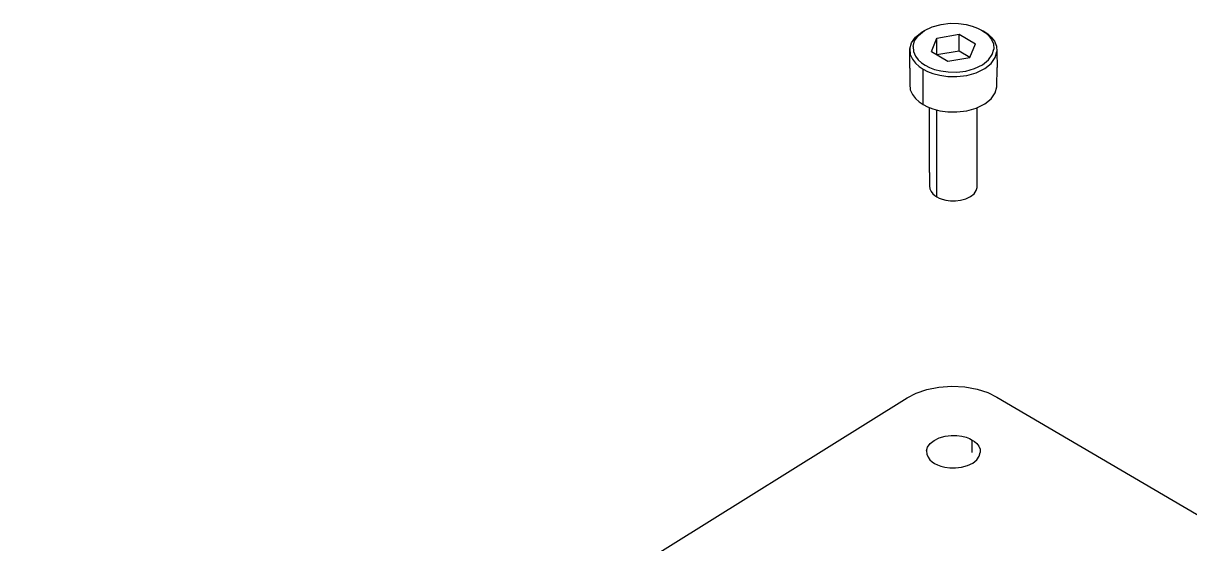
# Model space of a CAD drawing. Header units: millimetres. Extents: x -60 to 60, y 12 to 109.
# Drawn here: x -58.7 to 14.8, y 76.6 to 109.4 of the extents above; entities that cross this region are included whole.
import ezdxf

# ---------------------------------------------------------------- set-up
doc = ezdxf.new("R2010")
doc.units = ezdxf.units.MM
doc.layers.add('VISIBLE', color=7, linetype='Continuous')

msp = doc.modelspace()

# ---------------------------------------------------------------- linework, layer by layer
at = {"layer": 'VISIBLE'}
for p, q in [((-2.451, 108.556), (-2.04, 108.885)), ((-2.278, 108.654), (-1.897, 108.96)), ((-2.04, 108.885), (-1.897, 108.96)), ((-1.897, 108.96), (-1.403, 109.199)), ((-1.403, 109.199), (-0.845, 109.355)), ((-0.845, 109.355), (-0.277, 109.423)), ((-0.277, 109.423), (0.256, 109.416)), ((0.256, 109.416), (0.728, 109.351)), ((0.728, 109.351), (1.126, 109.249)), ((1.126, 109.249), (1.451, 109.125)), ((1.451, 109.125), (1.709, 108.992)), ((1.709, 108.992), (1.936, 108.839)), ((1.709, 108.992), (1.849, 108.92)), ((1.849, 108.92), (2.094, 108.755)), ((-2.813, 107.814), (-2.71, 108.187)), ((-2.71, 108.187), (-2.451, 108.556)), ((-2.614, 107.967), (-2.517, 108.313)), ((-2.517, 108.313), (-2.278, 108.654)), ((-1.456, 107.646), (-1.103, 108.493)), ((-1.103, 108.493), (0.286, 108.732)), ((-1.103, 107.459), (-1.103, 108.493)), ((0.286, 107.697), (0.286, 108.732)), ((0.286, 108.732), (1.321, 108.123)), ((0.968, 107.276), (1.321, 108.123)), ((1.936, 108.839), (2.15, 108.647)), ((2.094, 108.755), (2.324, 108.547)), ((2.15, 108.647), (2.331, 108.409)), ((2.324, 108.547), (2.519, 108.291)), ((2.331, 108.409), (2.452, 108.125)), ((2.452, 108.125), (2.479, 107.803)), ((2.519, 108.291), (2.649, 107.985)), ((-2.817, 106.587), (-2.813, 107.814)), ((-2.813, 107.814), (-2.784, 107.466)), ((-2.784, 107.466), (-2.654, 107.161)), ((-2.614, 107.967), (-2.586, 107.644)), ((-2.586, 107.644), (-2.466, 107.361)), ((-1.456, 107.646), (-0.42, 107.038)), ((-1.109, 107.443), (-1.103, 107.459)), ((-1.103, 107.459), (0.286, 107.697)), ((0.286, 107.697), (0.975, 107.292)), ((2.143, 107.115), (2.383, 107.457)), ((2.383, 107.457), (2.479, 107.803)), ((2.575, 107.264), (2.679, 107.637)), ((2.649, 107.985), (2.679, 107.637)), ((2.679, 107.637), (2.682, 106.635)), ((-2.654, 107.161), (-2.459, 106.904)), ((-2.466, 107.361), (-2.285, 107.123)), ((-2.459, 106.904), (-2.228, 106.696)), ((-2.285, 107.123), (-2.071, 106.93)), ((-2.228, 106.696), (-1.983, 106.532)), ((-2.071, 106.93), (-1.844, 106.778)), ((-1.844, 106.778), (-1.585, 106.645)), ((-1.585, 106.645), (-1.261, 106.521)), ((-0.42, 107.038), (0.968, 107.276)), ((1.268, 106.57), (1.762, 106.81)), ((1.762, 106.81), (2.143, 107.115)), ((1.905, 106.566), (2.316, 106.896)), ((2.316, 106.896), (2.575, 107.264)), ((-2.817, 106.587), (-2.813, 105.585)), ((-1.983, 104.303), (-1.983, 106.532)), ((-1.983, 106.532), (-1.704, 106.388)), ((-1.704, 106.388), (-1.354, 106.255)), ((-1.354, 106.255), (-0.925, 106.144)), ((-1.261, 106.521), (-0.863, 106.419)), ((-0.925, 106.144), (-0.416, 106.075)), ((-0.863, 106.419), (-0.391, 106.354)), ((-0.416, 106.075), (0.159, 106.067)), ((-0.391, 106.354), (0.143, 106.347)), ((0.143, 106.347), (0.711, 106.415)), ((0.159, 106.067), (0.772, 106.141)), ((0.711, 106.415), (1.268, 106.57)), ((0.772, 106.141), (1.373, 106.308)), ((1.373, 106.308), (1.905, 106.566)), ((2.679, 105.408), (2.682, 106.635)), ((-2.813, 105.585), (-2.784, 105.237)), ((-2.784, 105.237), (-2.654, 104.932)), ((2.575, 105.035), (2.679, 105.408)), ((-2.654, 104.932), (-2.459, 104.675)), ((-2.459, 104.675), (-2.228, 104.467)), ((-2.228, 104.467), (-1.983, 104.303)), ((-2.228, 104.467), (-1.983, 104.303)), ((1.905, 104.337), (2.316, 104.667)), ((2.316, 104.667), (2.575, 105.035)), ((-1.983, 104.303), (-1.704, 104.159)), ((-1.983, 104.303), (-1.704, 104.159)), ((-1.704, 104.159), (-1.354, 104.026)), ((-1.567, 100.024), (-1.567, 104.107)), ((-1.354, 104.026), (-0.925, 103.915)), ((-1.112, 98.477), (-1.112, 103.964)), ((-0.925, 103.915), (-0.416, 103.846)), ((-0.416, 103.846), (0.159, 103.838)), ((0.159, 103.838), (0.772, 103.912)), ((0.772, 103.912), (1.373, 104.079)), ((1.373, 104.079), (1.905, 104.337)), ((1.433, 100.051), (1.433, 104.108)), ((-1.567, 100.024), (-1.565, 99.176)), ((1.431, 99.08), (1.433, 100.051)), ((-1.565, 99.176), (-1.549, 98.986)), ((-1.549, 98.986), (-1.478, 98.82)), ((-1.478, 98.82), (-1.372, 98.68)), ((-1.372, 98.68), (-1.246, 98.566)), ((-1.246, 98.566), (-1.112, 98.477)), ((1.009, 98.495), (1.233, 98.675)), ((1.233, 98.675), (1.374, 98.876)), ((1.374, 98.876), (1.431, 99.08)), ((-1.112, 98.477), (-0.96, 98.399)), ((-0.96, 98.399), (-0.769, 98.326)), ((-0.769, 98.326), (-0.535, 98.265)), ((-0.535, 98.265), (-0.258, 98.228)), ((-0.258, 98.228), (0.056, 98.223)), ((0.056, 98.223), (0.39, 98.263)), ((0.39, 98.263), (0.718, 98.355)), ((0.718, 98.355), (1.009, 98.495)), ((-2.978, 85.808), (-2.423, 86.096)), ((-2.423, 86.096), (-1.751, 86.329)), ((-1.751, 86.329), (-0.985, 86.484)), ((-0.985, 86.484), (-0.167, 86.542)), ((-0.167, 86.542), (0.654, 86.498)), ((0.654, 86.498), (1.426, 86.357)), ((1.426, 86.357), (2.11, 86.136)), ((2.11, 86.136), (2.678, 85.858)), ((-58.715, 51.078), (-2.978, 85.808)), ((2.678, 85.858), (58.632, 52.971)), ((-1.541, 82.923), (-1.287, 83.127)), ((-1.287, 83.127), (-0.958, 83.287)), ((-0.958, 83.287), (-0.586, 83.39)), ((-0.586, 83.39), (-0.207, 83.436)), ((-0.207, 83.436), (0.148, 83.431)), ((0.148, 83.431), (0.463, 83.388)), ((0.463, 83.388), (0.728, 83.319)), ((0.728, 83.319), (0.945, 83.237)), ((0.945, 83.237), (1.117, 83.148)), ((1.117, 82.352), (1.117, 83.148)), ((1.117, 83.148), (1.268, 83.047)), ((-1.765, 82.465), (-1.701, 82.695)), ((-1.765, 82.465), (-1.747, 82.25)), ((-1.701, 82.695), (-1.541, 82.923)), ((1.268, 83.047), (1.411, 82.918)), ((1.411, 82.918), (1.532, 82.759)), ((1.532, 82.759), (1.612, 82.571)), ((1.612, 82.571), (1.63, 82.355)), ((-1.747, 82.25), (-1.666, 82.061)), ((-1.666, 82.061), (-1.546, 81.902)), ((-1.546, 81.902), (-1.403, 81.774)), ((-1.403, 81.774), (-1.252, 81.672)), ((-1.252, 81.672), (-1.079, 81.584)), ((0.823, 81.534), (1.152, 81.693)), ((1.152, 81.693), (1.406, 81.897)), ((1.406, 81.897), (1.566, 82.125)), ((1.566, 82.125), (1.63, 82.355)), ((-1.079, 81.584), (-0.863, 81.501)), ((-0.863, 81.501), (-0.598, 81.433)), ((-0.598, 81.433), (-0.283, 81.39)), ((-0.283, 81.39), (0.073, 81.385)), ((0.073, 81.385), (0.451, 81.43)), ((0.451, 81.43), (0.823, 81.534))]:
    msp.add_line(p, q, dxfattribs=at)

doc.saveas('drawing.dxf')
